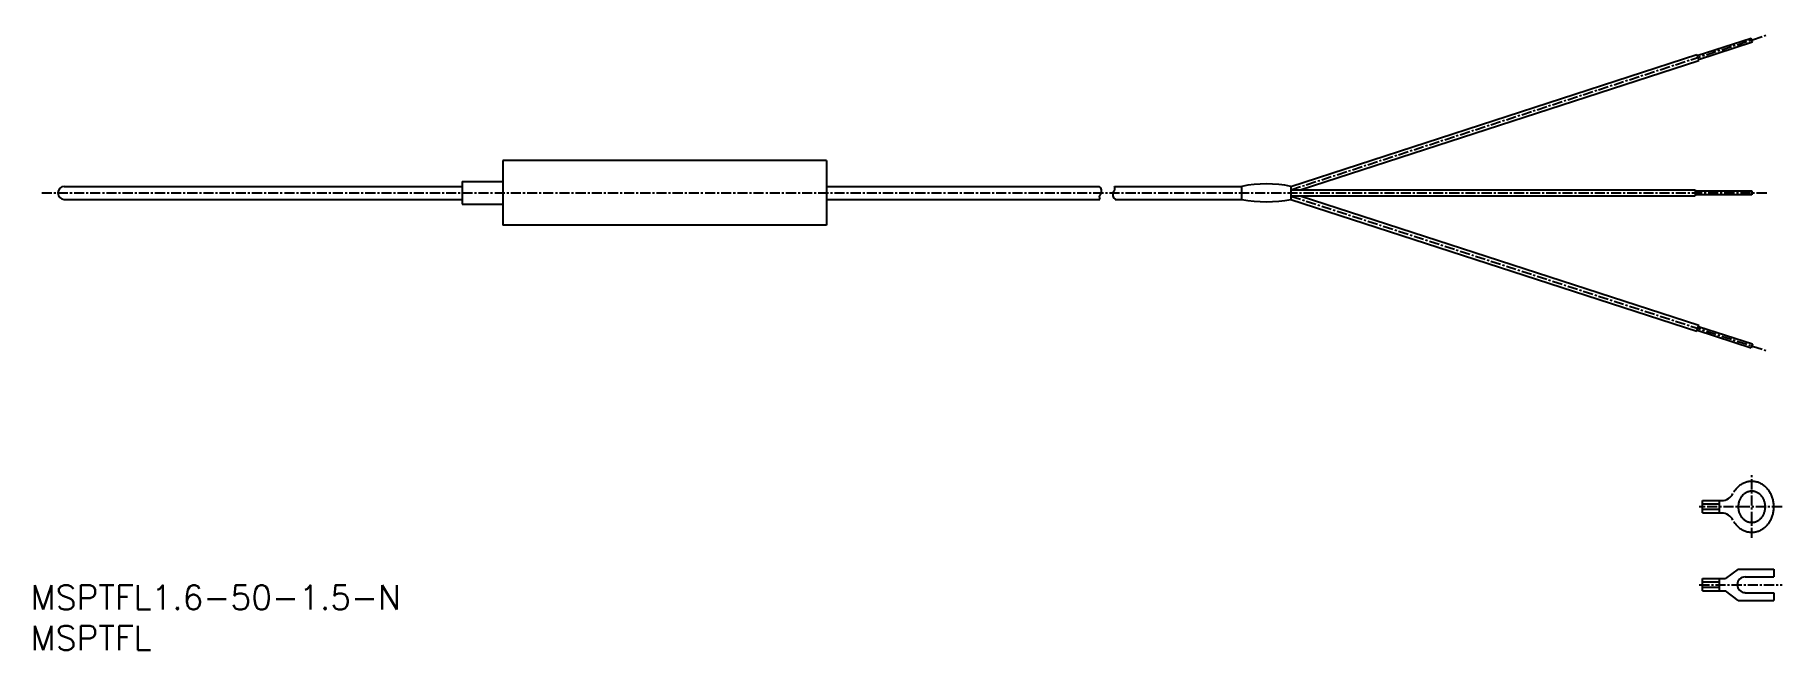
# Model space of a CAD drawing. Extents: x 38 to 254, y 55 to 131.
import ezdxf
from ezdxf.enums import TextEntityAlignment as Align

# ---------------------------------------------------------------- set-up
doc = ezdxf.new("R2010")
doc.units = 0
doc.linetypes.add('CENTER', pattern=[2, 1.25, -0.25, 0.25, -0.25])
doc.layers.get('0').update_dxf_attribs({"linetype": 'CONTINUOUS'})
doc.layers.add('CENTER', color=1, linetype='CENTER')
doc.styles.get("Standard").update_dxf_attribs({"font": 'txt.shx', "bigfont": 'extfont.shx'})

msp = doc.modelspace()

# ---------------------------------------------------------------- linework, layer by layer
at = {"color": 7, "linetype": 'CONTINUOUS'}
for p, q in [((243.5, 128.67), (250.16, 130.83)), ((243.66, 128.19), (250.32, 130.35)), ((250.32, 130.35), (250.16, 130.83)), ((193.27, 112.49), (243.46, 128.8)), ((194.42, 112.07), (243.71, 128.04)), ((243.46, 128.8), (243.71, 128.04)), ((135.84, 115.69), (95.84, 115.69)), ((95.84, 115.69), (95.84, 107.69)), ((135.84, 115.69), (135.84, 107.69)), ((41.64, 112.49), (90.84, 112.49)), ((90.84, 113.09), (90.84, 110.29)), ((90.84, 113.09), (95.84, 113.09)), ((135.84, 112.49), (169.56, 112.49)), ((171.45, 112.49), (187.21, 112.49)), ((187.21, 110.89), (187.21, 112.49)), ((193.27, 112.49), (193.27, 110.89)), ((41.64, 110.89), (90.84, 110.89)), ((90.84, 110.29), (95.84, 110.29)), ((135.84, 110.89), (169.65, 110.89)), ((171.54, 110.89), (187.21, 110.89)), ((193.27, 112.07), (243.24, 112.07)), ((193.27, 111.32), (243.24, 111.32)), ((193.27, 110.89), (243.46, 94.58)), ((194.42, 111.32), (243.71, 95.34)), ((243.24, 112.07), (243.24, 111.32)), ((243.24, 111.94), (250.24, 111.94)), ((250.24, 111.44), (243.24, 111.44)), ((250.24, 111.94), (250.24, 111.44)), ((135.84, 107.69), (95.84, 107.69)), ((243.46, 94.58), (243.71, 95.34)), ((243.66, 95.19), (250.32, 93.03)), ((243.5, 94.72), (250.16, 92.55)), ((250.32, 93.03), (250.16, 92.55)), ((244.15, 72.12), (244.15, 73.65)), ((244.15, 73.65), (246.54, 73.65)), ((246.2, 73.65), (246.2, 72.12)), ((246.2, 73.2), (244.15, 73.2)), ((246.2, 72.56), (244.15, 72.56)), ((244.15, 72.12), (246.54, 72.12)), ((248.56, 65.17), (246.99, 64.01)), ((248.56, 65.17), (252.98, 65.17)), ((252.98, 65.17), (252.98, 64.22)), ((244.15, 64.01), (246.99, 64.01)), ((244.15, 62.48), (244.15, 64.01)), ((246.2, 63.57), (244.15, 63.57)), ((246.2, 62.92), (244.15, 62.92)), ((246.2, 64.01), (246.2, 62.48)), ((249.43, 64.22), (252.98, 64.22)), ((244.15, 62.48), (246.99, 62.48)), ((248.56, 61.32), (246.99, 62.48)), ((248.56, 61.32), (252.98, 61.32)), ((249.43, 62.27), (252.98, 62.27)), ((252.98, 62.27), (252.98, 61.32))]:
    msp.add_line(p, q, dxfattribs=at)
for points in [[(248, 71.07, 0), (248.07, 70.97, 0), (248.14, 70.87, 0), (248.21, 70.78, 0), (248.28, 70.69, 0), (248.36, 70.6, 0), (248.44, 70.52, 0), (248.52, 70.44, 0), (248.61, 70.36, 0), (248.69, 70.29, 0), (248.78, 70.22, 0), (248.88, 70.16, 0), (248.97, 70.1, 0), (249.07, 70.05, 0), (249.17, 69.99, 0), (249.27, 69.95, 0), (249.37, 69.91, 0), (249.47, 69.87, 0), (249.58, 69.84, 0), (249.68, 69.81, 0), (249.79, 69.79, 0), (249.89, 69.77, 0), (250, 69.76, 0), (250.11, 69.75, 0), (250.22, 69.74, 0), (250.33, 69.74, 0), (250.43, 69.75, 0), (250.54, 69.76, 0), (250.65, 69.78, 0), (250.75, 69.8, 0), (250.86, 69.82, 0), (250.97, 69.86, 0), (251.07, 69.89, 0), (251.17, 69.93, 0), (251.27, 69.97, 0), (251.37, 70.02, 0), (251.47, 70.08, 0), (251.56, 70.14, 0), (251.66, 70.2, 0), (251.75, 70.26, 0), (251.84, 70.33, 0), (251.92, 70.41, 0), (252.01, 70.49, 0), (252.09, 70.57, 0), (252.17, 70.65, 0), (252.24, 70.74, 0), (252.31, 70.83, 0), (252.38, 70.93, 0), (252.45, 71.03, 0), (252.51, 71.13, 0), (252.57, 71.23, 0), (252.62, 71.34, 0), (252.68, 71.45, 0), (252.72, 71.56, 0), (252.77, 71.67, 0), (252.81, 71.79, 0), (252.84, 71.91, 0), (252.87, 72.03, 0), (252.9, 72.15, 0), (252.92, 72.27, 0), (252.94, 72.39, 0), (252.96, 72.51, 0), (252.97, 72.63, 0), (252.98, 72.76, 0), (252.98, 72.88, 0), (252.98, 73.01, 0), (252.97, 73.13, 0), (252.96, 73.25, 0), (252.94, 73.38, 0), (252.92, 73.5, 0), (252.9, 73.62, 0), (252.87, 73.74, 0), (252.84, 73.86, 0), (252.81, 73.97, 0), (252.77, 74.09, 0), (252.72, 74.2, 0), (252.68, 74.31, 0), (252.62, 74.42, 0), (252.57, 74.53, 0), (252.51, 74.63, 0), (252.45, 74.74, 0), (252.38, 74.83, 0), (252.31, 74.93, 0), (252.24, 75.02, 0), (252.17, 75.11, 0), (252.09, 75.2, 0), (252.01, 75.28, 0), (251.92, 75.36, 0), (251.84, 75.43, 0), (251.75, 75.5, 0), (251.66, 75.57, 0), (251.56, 75.63, 0), (251.47, 75.69, 0), (251.37, 75.74, 0), (251.27, 75.79, 0), (251.17, 75.83, 0), (251.07, 75.87, 0), (250.97, 75.91, 0), (250.86, 75.94, 0), (250.75, 75.96, 0), (250.65, 75.99, 0), (250.54, 76, 0), (250.43, 76.01, 0), (250.33, 76.02, 0), (250.22, 76.02, 0), (250.11, 76.02, 0), (250, 76.01, 0), (249.89, 76, 0), (249.79, 75.98, 0), (249.68, 75.95, 0), (249.58, 75.93, 0), (249.47, 75.89, 0), (249.37, 75.86, 0), (249.27, 75.82, 0), (249.17, 75.77, 0), (249.07, 75.72, 0), (248.97, 75.66, 0), (248.88, 75.6, 0), (248.78, 75.54, 0), (248.69, 75.47, 0), (248.61, 75.4, 0), (248.52, 75.32, 0), (248.44, 75.24, 0), (248.36, 75.16, 0), (248.28, 75.07, 0), (248.21, 74.98, 0), (248.14, 74.89, 0), (248.07, 74.79, 0), (248, 74.69, 0)], [(250.24, 70.96, 0), (250.32, 70.96, 0), (250.4, 70.97, 0), (250.49, 70.98, 0), (250.57, 71, 0), (250.65, 71.02, 0), (250.73, 71.04, 0), (250.8, 71.07, 0), (250.88, 71.11, 0), (250.96, 71.14, 0), (251.03, 71.19, 0), (251.1, 71.23, 0), (251.17, 71.28, 0), (251.24, 71.34, 0), (251.3, 71.4, 0), (251.37, 71.46, 0), (251.43, 71.52, 0), (251.48, 71.59, 0), (251.54, 71.66, 0), (251.59, 71.74, 0), (251.63, 71.81, 0), (251.68, 71.89, 0), (251.72, 71.98, 0), (251.76, 72.06, 0), (251.79, 72.15, 0), (251.82, 72.23, 0), (251.84, 72.32, 0), (251.87, 72.41, 0), (251.88, 72.51, 0), (251.9, 72.6, 0), (251.91, 72.69, 0), (251.92, 72.79, 0), (251.92, 72.88, 0), (251.92, 72.98, 0), (251.91, 73.07, 0), (251.9, 73.16, 0), (251.88, 73.26, 0), (251.87, 73.35, 0), (251.84, 73.44, 0), (251.82, 73.53, 0), (251.79, 73.62, 0), (251.76, 73.7, 0), (251.72, 73.79, 0), (251.68, 73.87, 0), (251.63, 73.95, 0), (251.59, 74.03, 0), (251.54, 74.1, 0), (251.48, 74.17, 0), (251.43, 74.24, 0), (251.37, 74.31, 0), (251.3, 74.37, 0), (251.24, 74.43, 0), (251.17, 74.48, 0), (251.1, 74.53, 0), (251.03, 74.58, 0), (250.96, 74.62, 0), (250.88, 74.66, 0), (250.8, 74.69, 0), (250.73, 74.72, 0), (250.65, 74.75, 0), (250.57, 74.77, 0), (250.49, 74.78, 0), (250.4, 74.8, 0), (250.32, 74.8, 0), (250.24, 74.81, 0), (250.16, 74.8, 0), (250.08, 74.8, 0), (249.99, 74.78, 0), (249.91, 74.77, 0), (249.83, 74.75, 0), (249.75, 74.72, 0), (249.67, 74.69, 0), (249.6, 74.66, 0), (249.52, 74.62, 0), (249.45, 74.58, 0), (249.38, 74.53, 0), (249.31, 74.48, 0), (249.24, 74.43, 0), (249.18, 74.37, 0), (249.11, 74.31, 0), (249.05, 74.24, 0), (249, 74.17, 0), (248.94, 74.1, 0), (248.89, 74.03, 0), (248.84, 73.95, 0), (248.8, 73.87, 0), (248.76, 73.79, 0), (248.72, 73.7, 0), (248.69, 73.62, 0), (248.66, 73.53, 0), (248.63, 73.44, 0), (248.61, 73.35, 0), (248.59, 73.26, 0), (248.58, 73.16, 0), (248.57, 73.07, 0), (248.56, 72.98, 0), (248.56, 72.88, 0), (248.56, 72.79, 0), (248.57, 72.69, 0), (248.58, 72.6, 0), (248.59, 72.51, 0), (248.61, 72.41, 0), (248.63, 72.32, 0), (248.66, 72.23, 0), (248.69, 72.15, 0), (248.72, 72.06, 0), (248.76, 71.98, 0), (248.8, 71.89, 0), (248.84, 71.81, 0), (248.89, 71.74, 0), (248.94, 71.66, 0), (249, 71.59, 0), (249.05, 71.52, 0), (249.11, 71.46, 0), (249.18, 71.4, 0), (249.24, 71.34, 0), (249.31, 71.28, 0), (249.38, 71.23, 0), (249.45, 71.19, 0), (249.52, 71.14, 0), (249.6, 71.11, 0), (249.67, 71.07, 0), (249.75, 71.04, 0), (249.83, 71.02, 0), (249.91, 71, 0), (249.99, 70.98, 0), (250.08, 70.97, 0), (250.16, 70.96, 0), (250.24, 70.96, 0)]]:
    msp.add_polyline3d(points, dxfattribs=at)
for centre, radius, start, end in [((41.64, 111.69), 0.8, 90, 270), ((169.16, 111.91), 0.71, 326.783, 55.4278), ((171.04, 112.24), 0.482, 309.4578, 31.8354), ((190.24, 97.24), 15.55, 78.7719, 101.2281), ((170.06, 111.15), 0.482, 129.4578, 211.8354), ((171.95, 111.48), 0.71, 146.783, 235.4278), ((190.24, 126.14), 15.55, 258.7719, 281.2281), ((246.53, 75.16), 1.51, 270.2379, 335.3711), ((246.53, 70.6), 1.51, 24.6289, 89.7621), ((249.43, 63.25), 0.976, 90, 270)]:
    msp.add_arc(centre, radius, start, end, dxfattribs=at)
at = {"layer": 'CENTER', "color": 1, "linetype": 'CENTER'}
for p, q in [((193.27, 112.08), (252.14, 131.21)), ((38.84, 111.69), (252.24, 111.69)), ((193.27, 111.3), (252.14, 92.17)), ((250.24, 69.03), (250.24, 76.99)), ((253.98, 72.88), (243.75, 72.88)), ((243.75, 63.25), (253.98, 63.25))]:
    msp.add_line(p, q, dxfattribs=at)

# ---------------------------------------------------------------- texts
at = {"color": 7, "linetype": 'CONTINUOUS'}
for s, p in [('MSPTFL1.6-50-1.5-N', (37.49, 61.68)), ('MSPTFL', (37.49, 56.68))]:
    msp.add_text(s, height=3, dxfattribs=at).set_placement(p, align=Align.MIDDLE_LEFT)

doc.saveas('drawing.dxf')
